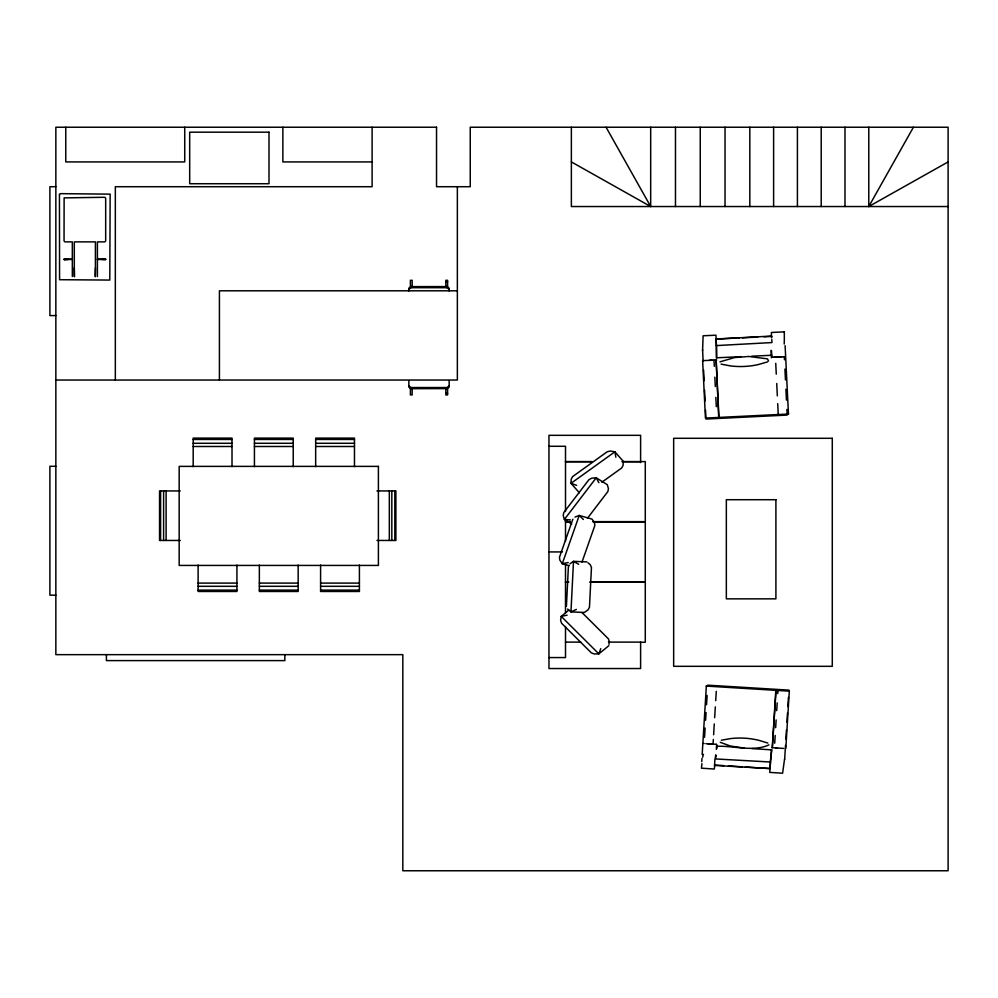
<?xml version="1.0" encoding="UTF-8"?>
<svg xmlns="http://www.w3.org/2000/svg" width="998" height="998" viewBox="0 0 998 998"><rect width="100%" height="100%" fill="white"/><g stroke="black" fill="none" stroke-linecap="round" stroke-linejoin="round"><path stroke-width="1.5" d="M389.32 540.454L389.32 490.941M391.827 540.454L391.827 490.941M394.834 540.454L394.834 490.941M95.421 267.901L95.222 276.583M716.801 357.833L715.978 335.191L703.116 335.777L702.58 350.647M566.402 606.372L568.411 566.477M770.094 768.011L770.431 762.01L714.917 758.917L714.543 765.441L770.069 768.522M706.359 686.075L702.18 754.363L703.503 754.438M704.551 737.347L705.124 728.041M705.598 720.282L706.073 712.535M706.547 704.775L707.108 695.469M707.682 686.162L707.744 685.177L788.882 690.129L788.819 691.127L706.172 686.075M713.046 744.096L713.333 739.443M713.62 734.79L714.281 723.937M714.655 717.724L715.329 706.871M715.703 700.671L716.277 691.352M716.838 748.338L717.026 745.344M775.808 690.329L772.302 747.727L776.07 690.342M774.71 743.198L775.184 735.439M775.658 727.692L776.132 719.932M776.706 710.626L777.18 702.866M777.754 693.56L777.941 690.454M784.653 759.403L785.501 745.394M785.875 739.231L786.449 729.9M786.923 722.165L787.497 712.846M787.871 706.646L788.445 697.328M785.813 748.55L789.318 691.152M701.769 761.649L701.981 758.418M716.339 749.361L716.527 746.492M716.664 744.358L716.539 746.304C732.906 745.456 753.465 752.23 768.959 744.857M770.294 762.497L770.955 756.347M714.793 764.543L714.319 769.021L701.482 768.198L701.706 765.79A163.348 2.682 -86.3 0 1 701.931 763.657M771.417 749.797L769.745 772.39L782.594 773.213L784.565 759.079M715.341 757.844L715.728 754.787M771.105 755.112L771.916 749.885L751.918 748.587M608.992 644.346L609.379 641.602L608.406 638.845L581.996 612.547M715.591 758.081L716.053 755.511M768.522 360.964L767.437 358.856L748.737 356.461L734.628 357.558L719.995 361.837M97.405 259.53L105.676 259.43L97.505 259.031M572.852 519.21L559.466 557.283L559.853 560.152L562.286 563.683L569.396 565.716M581.984 562.111L594.845 525.509L594.459 522.64L592.026 519.11L579.239 515.442L574.998 517.064M600.759 648.65L598.862 653.865L594.259 653.977L591.315 652.842L561.6 623.251L560.626 620.494L561.2 616.365L568.935 610.04M948.1 161.926L868.784 206.536L913.407 127.233M587.41 518.311L607.882 491.527L608.443 488.683L607.271 484.666L596.23 477.78L591.639 478.217L588.895 479.701L563.77 512.573L563.209 515.417L564.381 519.447L571.742 524.037M72.268 259.018L64.047 259.53L72.268 259.443M408.843 289.345L410.852 287.698L447.141 287.698L449.15 289.345M408.843 385.889L410.852 387.536L447.141 387.536L449.15 385.889M608.805 645.731L598.862 653.865L561.2 616.365L567.126 615.167M449.15 290.942L449.15 288.148L447.141 286.576L410.852 286.626L408.843 288.148L408.843 290.942M408.843 380.887L408.843 387.099L410.852 388.659L447.141 388.609L449.15 387.099L449.15 380.887M601.844 482.234L621.629 468.025L623.089 465.455L623.251 461.288L614.905 451.807L610.377 451.021L607.271 451.72L572.64 476.582L571.193 479.165L571.018 483.319L579.376 492.8M569.87 563.907L573.501 561.35L586.911 561.899M576.382 609.416L570.956 611.911L567.6 609.054M767.587 361.862L758.517 364.507A80.202 80.202 0 0 1 730.361 365.892L721.08 364.133M721.379 740.217L730.673 738.582A80.202 80.202 0 0 1 758.817 740.304L767.849 743.061M568.236 562.548L562.286 563.683L579.239 515.442L583.368 519.471M64.047 259.53L68.176 259.43M105.676 258.931L101.534 259.031M712.135 360.191L702.642 360.652L705.436 418.087M713.982 360.103L714.319 366.303M774.061 357.159L781.808 356.785M705.935 418.062L788.645 414.02M784.291 331.872L771.429 332.459L771.454 336.962M716.177 338.983L739.281 337.935M742.362 337.786L757.769 337.087M763.932 336.813L771.629 336.463M740.928 356.685L716.29 357.808L716.514 345.083M751.706 356.186L771.728 355.276L771.816 357.234M772.14 357.272L784.989 356.685M709.541 360.34L716.689 360.016M372.104 161.926L282.871 161.926L282.871 127.233M55.851 186.713L49.9 186.713L49.9 315.593L55.851 315.593M948.1 206.536L571.367 206.536L571.367 127.233M445.832 281.947L447.603 281.947M457.358 290.805L219.423 290.805L219.423 380.038M55.851 380.038L457.358 380.038L457.358 186.713M445.832 393.299L447.603 393.299M193.188 439.457L232.01 439.457M254.428 439.457L293.237 439.457M315.667 439.457L354.477 439.457M193.188 443.287L232.01 443.287M254.428 443.287L293.237 443.287M315.667 443.287L354.477 443.287M548.962 446.281L565.504 446.281L565.504 511.537M193.188 446.493L232.01 446.493M254.428 446.493L293.237 446.493M315.667 446.493L354.477 446.493M565.504 461.587L591.589 461.587M622.265 461.587L645.282 461.587L645.282 521.642L593.124 521.642M565.504 461.737L591.565 461.737M622.216 461.737L640.604 461.737M55.851 466.278L49.9 466.278L49.9 595.17L55.851 595.17M180.251 490.941L159.555 490.941L159.555 540.454L180.251 540.454M376.982 490.941L395.882 490.941L395.882 540.454L376.982 540.454M565.504 521.642L570.108 521.642M565.504 521.904L570.108 521.904M593.124 521.904L645.282 521.904L645.282 581.959L590.055 581.959M548.962 551.931L562.498 551.931M565.504 581.959L568.573 581.959M565.504 582.208L568.573 582.208M590.055 582.208L645.282 582.208L645.282 642.263L640.679 642.263M198.115 583.094L236.925 583.094M259.355 583.094L298.165 583.094M320.595 583.094L359.405 583.094M198.115 586.313L236.925 586.313M259.355 586.313L298.165 586.313M320.595 586.313L359.405 586.313M198.115 590.13L236.925 590.13M259.355 590.13L298.165 590.13M320.595 590.13L359.405 590.13M565.504 642.113L580.836 642.113M608.418 642.113L640.604 642.113L640.604 668.535L548.962 668.535L548.962 435.328L640.604 435.328L640.604 462.585M548.962 657.57L565.504 657.57L565.504 626.507M68.176 259.031L64.047 258.931M101.534 259.43L105.676 259.53M705.885 743.66L711.1 743.984M775.858 747.939L783.704 748.425M771.766 747.639L777.479 748.013M707.782 743.735L716.339 744.283M714.568 765.029L723.8 765.616M728.415 765.915L742.263 766.813M745.344 767.013L769.957 768.597M570.444 519.921L564.381 519.447L596.23 477.78L598.875 482.72M744.221 748.088L730.224 745.98L720.269 742.312M785.014 356.748L784.316 356.66L784.478 359.767M703.49 743.385L704.176 743.56M576.657 485.365L571.018 483.319L614.905 451.807L615.841 457.234M571.367 161.926L650.684 206.536L650.684 127.233M578.653 564.269L573.501 561.35L570.956 611.911L584.366 612.46L587.997 609.89L589.456 607.32L591.465 567.425L590.267 564.743L588.034 562.847M606.073 127.233L650.684 206.536M72.343 276.483L72.318 241.878L64.907 241.878L64.047 240.892L64.121 197.878L104.815 197.28L105.676 198.265L105.676 241.017L104.815 241.878L97.405 241.878L97.405 276.583M74.501 276.583L74.301 267.901M771.704 337.873L771.604 336.052L716.077 339.071L716.439 345.582L771.953 342.564L771.791 339.507M785.114 345.707L788.457 414.02M784.927 369.073L785.463 379.939M785.913 389.257L786.449 400.123M786.898 409.43L787.173 415.081L705.985 419.048L705.549 410.303M775.745 363.297L776.269 374.163M776.731 383.481L777.342 395.894M777.716 403.654L778.253 414.519M771.055 350.31L771.417 357.783M718.959 417.426L716.14 359.991L718.697 417.438M714.855 377.169L715.304 386.488M715.84 397.354L716.29 406.66M702.592 349.737L703.103 361.114M703.578 369.921L704.114 380.812M704.563 390.106L705.099 400.984M771.529 350.785L771.716 355.088M784.316 331.935L784.328 334.293A163.348 2.682 87.4 0 1 784.203 344.036M868.784 127.233L868.784 206.536M844.994 127.233L844.994 206.536M821.204 127.233L821.204 206.536M797.414 127.233L797.414 206.536M773.612 127.233L773.612 206.536M749.822 127.233L749.822 206.536M725.035 127.233L725.035 206.536M700.247 127.233L700.247 206.536M675.471 127.233L675.471 206.536M565.504 519.309L565.504 541.053M565.504 564.357L565.504 613.009M447.603 288.285L447.603 280.301L445.832 280.301L445.832 287.436M447.603 387.81L447.603 394.946L445.832 394.946L445.832 387.81M447.141 286.576L447.141 287.698M447.141 387.536L447.141 388.659M412.162 287.436L412.162 280.301L410.39 280.301L410.39 288.285M412.162 387.81L412.162 394.946L410.39 394.946L410.39 387.81M410.852 286.576L410.852 287.698M410.852 387.536L410.852 388.659M372.104 127.233L372.104 186.713L115.331 186.713L115.331 380.038M359.405 565.055L359.405 591.477L320.595 591.477L320.595 565.055M354.477 466.64L354.477 438.11L315.667 438.11L315.667 466.64M298.165 565.055L298.165 591.477L259.355 591.477L259.355 565.055M293.237 466.64L293.237 438.11L254.428 438.11L254.428 466.64M284.854 654.651L284.854 660.601L106.412 660.601L106.412 654.651M236.925 565.055L236.925 591.477L198.115 591.477L198.115 565.055M232.01 466.64L232.01 438.11L193.188 438.11L193.188 466.64M184.73 127.233L184.73 161.926L65.768 161.926L65.768 127.233M166.117 490.941L166.117 540.454M163.61 490.941L163.61 540.454M160.603 490.941L160.603 540.454M95.421 276.583L95.421 241.878L74.301 241.878L74.301 276.583M702.729 757.195A163.348 2.682 -86.3 0 1 703.054 755.261M59.443 194.51L59.568 279.702L109.792 280.064L110.154 194.148L60.416 193.649L59.468 194.385M436.538 127.233L55.851 127.233L55.851 654.651L402.83 654.651L402.83 870.767L948.1 870.767L948.1 127.233L470.245 127.233L470.245 186.713L436.538 186.713L436.538 127.233M268.998 132.185L189.682 132.185L189.682 183.732L268.998 183.732L268.998 132.185M832.282 438.297L673.662 438.297L673.662 666.315L832.282 666.315L832.282 438.297M378.404 466.378L179.166 466.378L179.166 565.429L378.404 565.429L378.404 466.378M775.908 499.711L726.344 499.711L726.344 598.85L775.908 598.85L775.908 499.711"/></g></svg>
